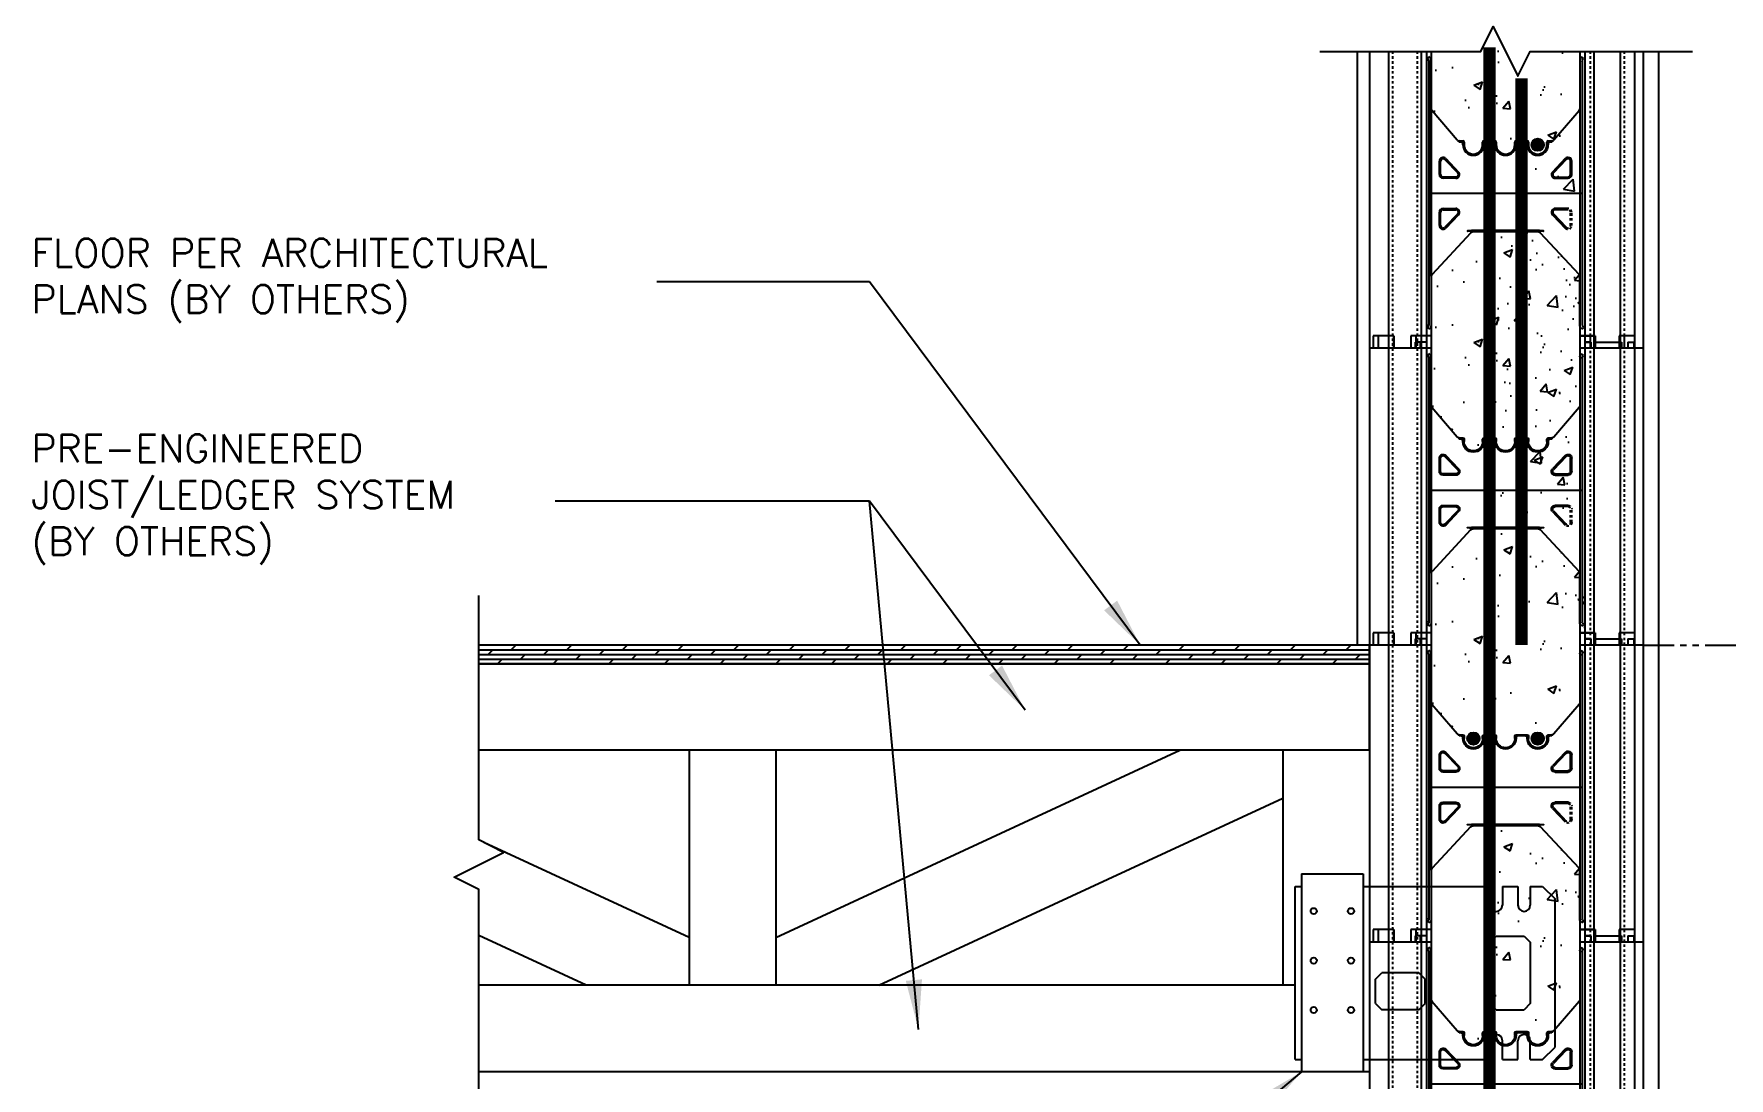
# Model space of a CAD drawing. Header units: inches. Extents: x -16 to 132, y -110 to 84.
# Drawn here: x 4.1 to 72.7, y -11.4 to 30.8 of the extents above; entities that cross this region are included whole.
import ezdxf

# ---------------------------------------------------------------- set-up
doc = ezdxf.new("R2010")
doc.units = ezdxf.units.IN
doc.header["$MEASUREMENT"] = 0
doc.linetypes.add('DASHED2', pattern=[0.375, 0.25, -0.125])
doc.linetypes.add('PHANTOM', pattern=[2.5, 1.25, -0.25, 0.25, -0.25, 0.25, -0.25])
for name, color, linetype in [('A-SEC-DTL', 3, 'Continuous'), ('LAYER 12', 12, 'Continuous'), ('LAYER 13', 13, 'Continuous'), ('LAYER 3', 3, 'Continuous'), ('LAYER 5', 5, 'Continuous'), ('LAYER 7', 7, 'Continuous'), ('LAYER 8', 8, 'Continuous')]:
    doc.layers.add(name, color=color, linetype=linetype)
doc.styles.add('NOTES', font='simplex.shx', dxfattribs={"height": 1})
doc.dimstyles.new('DIM-16', dxfattribs={"dimscale": 16, "dimtxt": 0.09375, "dimasz": 0.125, "dimexe": 0.1875, "dimexo": 0.0625, "dimgap": 0.0625, "dimtad": 0, "dimtih": 1, "dimtoh": 1, "dimdec": 4, "dimzin": 3, "dimdsep": 46, "dimlunit": 4, "dimtxsty": 'NOTES', "dimcen": 0.0625, "dimclrt": 4, "dimadec": 0, "dimazin": 0, "dimtfac": 1, "dimtdec": 4, "dimtofl": 0, "dimtmove": 0, "dimatfit": 3, "dimfxl": 1, "dimfrac": 2, "dimtolj": 1, "dimtzin": 0, "dimarcsym": 0})

# ---------------------------------------------------------------- blocks, each defined once
blk = doc.blocks.new('A$C01DD0D20')
at = {"layer": 'LAYER 12'}
for p, q in [((0.35, 12.5), (0.975, 12.5)), ((0.35, 12.5), (0.35, 0)), ((0.35, 12.5), (0.975, 12.5)), ((0.35, 12.5), (0.35, 12)), ((0.925, 12.5), (0.925, 0)), ((0.975, 12.5), (0.975, 12)), ((0.975, 12.5), (0.975, 12)), ((1.937, 12.5), (1.937, 12)), ((1.937, 12.5), (2.562, 12.5)), ((1.937, 12.5), (1.937, 12)), ((1.937, 12.5), (2.562, 12.5)), ((1.987, 12.5), (1.987, 0)), ((2.562, 12.5), (2.562, 12)), ((8.562, 12.5), (9.187, 12.5)), ((8.562, 12.5), (8.562, 12)), ((8.562, 12.5), (9.187, 12.5)), ((9.187, 12.5), (9.187, 12)), ((9.187, 12.5), (9.187, 12)), ((10.087, 12.5), (10.087, 12)), ((10.087, 12.5), (10.712, 12.5)), ((10.087, 12.5), (10.087, 12)), ((10.087, 12.5), (10.712, 12.5)), ((10.712, 12.5), (10.712, 12)), ((10.712, 12.5), (10.712, 12)), ((2.112, 12.25), (2.112, 12)), ((2.112, 12.25), (2.362, 12.25)), ((2.362, 12.25), (2.362, 0)), ((2.41, 11.727), (2.497, 11.777)), ((2.456, 11.648), (2.41, 11.727)), ((2.497, 11.777), (2.556, 11.675)), ((2.562, 11.65), (2.562, 9.67)), ((8.562, 9.67), (8.562, 11.65)), ((8.569, 11.675), (8.628, 11.777)), ((8.628, 11.777), (8.715, 11.727)), ((8.715, 11.727), (8.669, 11.648)), ((8.762, 12.25), (8.762, 0)), ((8.762, 12.25), (9.012, 12.25)), ((8.762, 12.25), (8.762, 12)), ((8.762, 12.25), (9.012, 12.25)), ((8.977, 12), (8.977, 0)), ((9.012, 12.25), (9.012, 12)), ((9.012, 12.25), (9.012, 12)), ((10.297, 12), (10.297, 0)), ((2.462, 11.625), (2.462, 0.927)), ((2.462, 11.586), (2.462, 11.623)), ((8.662, 11.625), (8.662, 0.927)), ((8.662, 11.623), (8.662, 11.586)), ((2.562, 9.67), (2.562, 2.909)), ((2.59, 9.601), (3.608, 8.411)), ((7.517, 8.411), (8.535, 9.601)), ((8.562, 2.909), (8.562, 9.67)), ((3.68, 8.38), (3.687, 8.38)), ((3.837, 8.38), (3.68, 8.38)), ((3.687, 8.38), (3.687, 8.33)), ((3.687, 8.33), (3.787, 8.33)), ((3.837, 8.28), (3.837, 8.225)), ((3.887, 8.225), (3.887, 8.33)), ((4.637, 8.33), (4.637, 8.225)), ((5.137, 8.38), (4.687, 8.38)), ((4.687, 8.225), (4.687, 8.28)), ((4.737, 8.33), (5.087, 8.33)), ((5.137, 8.28), (5.137, 8.225)), ((5.187, 8.225), (5.187, 8.33)), ((5.937, 8.33), (5.937, 8.225)), ((6.437, 8.38), (5.987, 8.38)), ((5.987, 8.225), (5.987, 8.28)), ((6.037, 8.33), (6.387, 8.33)), ((6.437, 8.28), (6.437, 8.225)), ((6.487, 8.225), (6.487, 8.33)), ((7.237, 8.33), (7.237, 8.225)), ((7.445, 8.38), (7.287, 8.38)), ((7.287, 8.225), (7.287, 8.28)), ((7.337, 8.33), (7.437, 8.33)), ((7.437, 8.33), (7.437, 8.38)), ((7.437, 8.38), (7.445, 8.38)), ((2.887, 7.02), (2.887, 7.561)), ((2.937, 7.02), (2.937, 7.561)), ((3.11, 7.63), (3.629, 7.089)), ((3.146, 7.665), (3.665, 7.124)), ((7.979, 7.665), (7.46, 7.124)), ((8.015, 7.63), (7.496, 7.089)), ((8.187, 7.02), (8.187, 7.561)), ((8.237, 7.02), (8.237, 7.561)), ((3.557, 6.92), (3.037, 6.92)), ((3.557, 6.87), (3.037, 6.87)), ((7.568, 6.92), (8.087, 6.92)), ((7.568, 6.87), (8.087, 6.87)), ((2.462, 6.25), (8.662, 6.25)), ((3.037, 5.65), (3.557, 5.65)), ((3.037, 5.6), (3.557, 5.6)), ((8.087, 5.65), (7.568, 5.65)), ((8.087, 5.6), (7.568, 5.6)), ((8.187, 4.959), (8.187, 5.5)), ((8.237, 4.959), (8.237, 5.5)), ((3.629, 5.431), (3.11, 4.89)), ((3.665, 5.396), (3.146, 4.855)), ((7.46, 5.396), (7.979, 4.855)), ((7.496, 5.431), (8.015, 4.89)), ((2.592, 2.979), (4.144, 4.656)), ((4.192, 4.77), (4.036, 4.755)), ((4.036, 4.735), (4.192, 4.72)), ((5.562, 4.77), (4.192, 4.77)), ((4.192, 4.72), (5.562, 4.72)), ((4.25, 4.7), (5.562, 4.7)), ((6.933, 4.77), (5.562, 4.77)), ((5.562, 4.72), (6.933, 4.72)), ((5.562, 4.7), (6.875, 4.7)), ((7.089, 4.755), (6.933, 4.77)), ((6.933, 4.72), (7.089, 4.735)), ((6.981, 4.656), (8.533, 2.979)), ((2.562, 0.9), (2.562, 2.909)), ((8.562, 2.909), (8.562, 0.9)), ((2.456, 0.902), (2.41, 0.823)), ((2.41, 0.823), (2.497, 0.773)), ((2.462, 0.964), (2.462, 0.927)), ((2.497, 0.773), (2.556, 0.875)), ((8.569, 0.875), (8.628, 0.773)), ((8.628, 0.773), (8.715, 0.823)), ((8.662, 0.927), (8.662, 0.964)), ((8.715, 0.823), (8.669, 0.902)), ((0.35, 0.5), (0.975, 0.5)), ((0.35, 0.5), (0.975, 0.5)), ((0.35, 0.5), (0.35, 0)), ((0.35, 0.5), (0.975, 0.5)), ((0.35, 0.5), (0.35, 0)), ((0.35, 0.5), (0.975, 0.5)), ((0.35, 0.5), (0.975, 0.5)), ((0.35, 0.5), (0.975, 0.5)), ((0.35, 0.5), (0.975, 0.5)), ((0.35, 0.5), (0.35, 0)), ((0.35, 0.5), (0.975, 0.5)), ((0.35, 0.5), (0.35, 0)), ((0.35, 0.5), (0.975, 0.5)), ((0.35, 0.5), (0.975, 0.5)), ((0.35, 0.5), (0.975, 0.5)), ((0.35, 0.5), (0.975, 0.5)), ((0.35, 0.5), (0.35, 0)), ((0.35, 0.5), (0.975, 0.5)), ((0.35, 0.5), (0.975, 0.5)), ((0.35, 0.5), (0.975, 0.5)), ((0.35, 0.5), (0.975, 0.5)), ((0.35, 0.5), (0.35, 0)), ((0.35, 0.5), (0.975, 0.5)), ((0.35, 0.5), (0.975, 0.5)), ((0.35, 0.5), (0.975, 0.5)), ((0.35, 0.5), (0.35, 0)), ((0.35, 0.5), (0.975, 0.5)), ((0.35, 0.5), (0.35, 0)), ((0.35, 0.5), (0.35, 0)), ((0.375, 0.25), (0.375, 0)), ((0.625, 0.25), (0.375, 0.25)), ((0.375, 0.25), (0.375, 0)), ((0.625, 0.25), (0.375, 0.25)), ((0.375, 0.25), (0.375, 0)), ((0.625, 0.25), (0.375, 0.25)), ((0.625, 0.25), (0.625, 0)), ((0.625, 0.25), (0.625, 0)), ((0.625, 0.25), (0.625, 0)), ((1.937, 0.25), (0.875, 0.25)), ((0.875, 0.25), (0.875, 0)), ((1.937, 0.25), (0.875, 0.25)), ((0.875, 0.25), (0.875, 0)), ((1.937, 0.25), (0.875, 0.25)), ((0.875, 0.25), (0.875, 0)), ((0.975, 0.5), (0.975, 0)), ((0.975, 0.5), (0.975, 0)), ((0.975, 0.5), (0.975, 0)), ((0.975, 0.5), (0.975, 0)), ((0.975, 0.5), (0.975, 0)), ((0.975, 0.5), (0.975, 0)), ((0.975, 0.5), (0.975, 0)), ((0.975, 0.5), (0.975, 0)), ((0.975, 0.5), (0.975, 0)), ((0.975, 0.5), (0.975, 0)), ((0.975, 0.5), (0.975, 0)), ((0.975, 0.5), (0.975, 0)), ((0.975, 0.5), (0.975, 0)), ((0.975, 0.5), (0.975, 0)), ((0.975, 0.5), (0.975, 0)), ((0.975, 0.5), (0.975, 0)), ((0.975, 0.5), (0.975, 0)), ((0.975, 0.5), (0.975, 0)), ((0.975, 0.5), (0.975, 0)), ((0.975, 0.5), (0.975, 0)), ((1.937, 0.5), (1.937, 0)), ((1.937, 0.5), (2.562, 0.5)), ((1.937, 0.5), (1.937, 0)), ((1.937, 0.5), (2.562, 0.5)), ((1.937, 0.5), (1.937, 0)), ((1.937, 0.5), (2.562, 0.5)), ((1.937, 0.5), (1.937, 0)), ((1.937, 0.5), (2.562, 0.5)), ((1.937, 0.5), (1.937, 0)), ((1.937, 0.5), (2.562, 0.5)), ((1.937, 0.5), (1.937, 0)), ((1.937, 0.5), (2.562, 0.5)), ((1.937, 0.5), (1.937, 0)), ((1.937, 0.5), (2.562, 0.5)), ((1.937, 0.5), (1.937, 0)), ((2.562, 0.5), (1.937, 0.5)), ((1.937, 0.5), (1.937, 0)), ((1.937, 0.5), (2.562, 0.5)), ((1.937, 0.5), (1.937, 0)), ((1.937, 0.5), (2.562, 0.5)), ((1.937, 0.5), (1.937, 0)), ((1.937, 0.5), (2.562, 0.5)), ((1.937, 0.5), (1.937, 0)), ((1.937, 0.5), (2.562, 0.5)), ((1.937, 0.5), (1.937, 0)), ((1.937, 0.5), (2.562, 0.5)), ((1.937, 0.5), (1.937, 0)), ((1.937, 0.5), (2.562, 0.5)), ((1.937, 0.5), (1.937, 0)), ((1.937, 0.5), (2.562, 0.5)), ((1.937, 0.5), (1.937, 0)), ((1.937, 0.5), (2.562, 0.5)), ((1.937, 0.5), (1.937, 0)), ((1.937, 0.5), (2.562, 0.5)), ((1.937, 0.5), (1.937, 0)), ((1.937, 0.5), (2.562, 0.5)), ((1.937, 0.5), (1.937, 0)), ((2.562, 0.5), (1.937, 0.5)), ((1.937, 0.5), (1.937, 0)), ((1.937, 0.5), (2.562, 0.5)), ((1.937, 0.5), (1.937, 0)), ((1.937, 0.5), (2.562, 0.5)), ((1.937, 0.5), (1.937, 0)), ((2.562, 0.5), (1.937, 0.5)), ((1.937, 0.5), (1.937, 0)), ((1.937, 0.5), (2.562, 0.5)), ((2.112, 0.25), (2.112, 0)), ((2.112, 0.25), (2.362, 0.25)), ((2.112, 0.25), (2.112, 0)), ((2.112, 0.25), (2.362, 0.25)), ((2.112, 0.25), (2.112, 0)), ((2.112, 0.25), (2.362, 0.25)), ((2.112, 0.25), (2.112, 0)), ((2.362, 0.25), (2.112, 0.25)), ((2.112, 0.25), (2.112, 0)), ((2.112, 0.25), (2.362, 0.25)), ((2.112, 0.25), (2.112, 0)), ((2.112, 0.25), (2.362, 0.25)), ((2.112, 0.25), (2.112, 0)), ((2.112, 0.25), (2.362, 0.25)), ((2.112, 0.25), (2.112, 0)), ((2.112, 0.25), (2.362, 0.25)), ((2.112, 0.25), (2.112, 0)), ((2.112, 0.25), (2.362, 0.25)), ((2.112, 0.25), (2.112, 0)), ((2.362, 0.25), (2.112, 0.25)), ((2.112, 0.25), (2.112, 0)), ((2.112, 0.25), (2.362, 0.25)), ((2.112, 0.25), (2.112, 0)), ((2.362, 0.25), (2.112, 0.25)), ((2.362, 0.25), (2.362, 0)), ((2.362, 0.25), (2.362, 0)), ((2.362, 0.25), (2.362, 0)), ((2.562, 0.5), (2.562, 0)), ((2.562, 0.5), (2.562, 0)), ((2.562, 0.5), (2.562, 0)), ((2.562, 0.5), (2.562, 0)), ((2.562, 0.5), (2.562, 0)), ((2.562, 0.5), (2.562, 0)), ((2.562, 0.5), (2.562, 0)), ((2.562, 0.5), (2.562, 0)), ((2.562, 0.5), (2.562, 0)), ((2.562, 0.5), (2.562, 0)), ((2.562, 0.5), (2.562, 0)), ((8.562, 0.5), (9.183, 0.5)), ((8.562, 0.5), (9.183, 0.5)), ((8.562, 0.5), (9.183, 0.5)), ((8.758, 0.25), (8.758, 0)), ((8.758, 0.25), (9.008, 0.25)), ((8.758, 0.25), (9.008, 0.25)), ((8.758, 0.25), (8.758, 0)), ((8.758, 0.25), (9.008, 0.25)), ((8.762, 0.5), (8.762, 0)), ((8.762, 0.5), (9.387, 0.5)), ((8.962, 0.25), (9.212, 0.25)), ((9.008, 0.25), (9.008, 0)), ((9.008, 0.25), (9.008, 0)), ((9.008, 0.25), (9.008, 0)), ((9.183, 0.5), (9.183, 0)), ((9.183, 0.5), (9.183, 0)), ((9.183, 0.5), (9.183, 0)), ((9.212, 0.25), (9.212, 0)), ((9.387, 0.5), (9.387, 0)), ((10.083, 0.5), (10.083, 0)), ((10.083, 0.5), (10.708, 0.5)), ((10.083, 0.5), (10.083, 0)), ((10.083, 0.5), (10.708, 0.5)), ((10.083, 0.5), (10.083, 0)), ((10.083, 0.5), (10.708, 0.5)), ((10.287, 0.5), (10.287, 0)), ((10.287, 0.5), (10.912, 0.5)), ((10.708, 0.5), (10.708, 0)), ((10.708, 0.5), (10.708, 0)), ((10.708, 0.5), (10.708, 0)), ((10.912, 0.5), (10.912, 0))]:
    blk.add_line(p, q, dxfattribs=at)
at = {"layer": 'LAYER 12', "linetype": 'DASHED2', "ltscale": 0.15}
for p, q in [((0.765, 12.5), (0.765, 0)), ((2.147, 12.5), (2.147, 0)), ((9.137, 12), (9.137, 0)), ((10.137, 12), (10.137, 0)), ((2.887, 4.959), (2.887, 5.5)), ((2.937, 4.959), (2.937, 5.5))]:
    blk.add_line(p, q, dxfattribs=at)
at = {"layer": 'LAYER 12'}
for centre, radius, start, end in [((2.512, 11.65), 0.05, 0, 30), ((8.612, 11.65), 0.05, 150, 180), ((2.412, 11.623), 0.05, 0, 30), ((8.712, 11.623), 0.05, 150, 180), ((2.662, 9.67), 0.1, 180, 223.83086), ((8.462, 9.67), 0.1, 316.16914, 360), ((3.68, 8.48), 0.1, 223.83086, 270), ((3.787, 8.28), 0.05, 360, 90), ((3.837, 8.33), 0.05, 0, 90), ((4.262, 8.225), 0.425, 180, 360), ((4.262, 8.225), 0.375, 180, 0), ((4.687, 8.33), 0.05, 90, 180), ((4.737, 8.28), 0.05, 90, 180), ((5.087, 8.28), 0.05, 360, 90), ((5.137, 8.33), 0.05, 0, 90), ((5.562, 8.225), 0.425, 180, 270), ((5.562, 8.225), 0.375, 180, 270), ((5.562, 8.225), 0.425, 270, 0), ((5.562, 8.225), 0.375, 270, 0), ((5.987, 8.33), 0.05, 90, 180), ((6.037, 8.28), 0.05, 90, 180), ((6.387, 8.28), 0.05, 0, 90), ((6.437, 8.33), 0.05, 0, 90), ((6.862, 8.225), 0.425, 180, 0), ((6.862, 8.225), 0.375, 180, 0), ((7.287, 8.33), 0.05, 90, 180), ((7.337, 8.28), 0.05, 90, 180), ((7.445, 8.48), 0.1, 270, 316.16914), ((3.037, 7.561), 0.15, 43.83086, 180), ((3.037, 7.561), 0.1, 43.83086, 180), ((8.087, 7.561), 0.15, 0, 136.16914), ((8.087, 7.561), 0.1, 0, 136.16914), ((3.037, 7.02), 0.15, 180, 270), ((3.037, 7.02), 0.1, 180, 270), ((3.557, 7.02), 0.15, 270, 43.83086), ((3.557, 7.02), 0.1, 270, 43.83086), ((7.568, 7.02), 0.15, 136.16914, 270), ((7.568, 7.02), 0.1, 136.16914, 270), ((8.087, 7.02), 0.15, 270, 0), ((8.087, 7.02), 0.1, 270, 360), ((3.557, 5.5), 0.15, 316.16914, 90), ((3.557, 5.5), 0.1, 316.16914, 90), ((7.568, 5.5), 0.15, 90, 223.83086), ((7.568, 5.5), 0.1, 90, 223.83086), ((8.087, 5.5), 0.15, 360, 90), ((8.087, 5.5), 0.1, 0, 90), ((8.087, 4.959), 0.15, 223.83086, 360), ((8.087, 4.959), 0.1, 223.83086, 0), ((4.037, 4.745), 0.01, 97.40989, 262.59011), ((4.25, 4.55), 0.15, 90, 135), ((6.875, 4.55), 0.15, 45, 90), ((7.088, 4.745), 0.01, 277.40989, 82.59011), ((2.662, 2.909), 0.1, 135, 180), ((8.462, 2.909), 0.1, 360, 45), ((2.412, 0.927), 0.05, 330, 360), ((2.512, 0.9), 0.05, 330, 360), ((8.612, 0.9), 0.05, 180, 210), ((8.712, 0.927), 0.05, 180, 210)]:
    blk.add_arc(centre, radius, start, end, dxfattribs=at)
at = {"layer": 'LAYER 12', "linetype": 'DASHED2', "ltscale": 0.15}
for centre, radius, start, end in [((3.037, 5.5), 0.15, 90, 180), ((3.037, 5.5), 0.1, 90, 180), ((3.037, 4.959), 0.15, 180, 316.16914), ((3.037, 4.959), 0.1, 180, 316.16914)]:
    blk.add_arc(centre, radius, start, end, dxfattribs=at)
at = {"layer": 'LAYER 5'}
for p, q in [((2.562, 12.5), (2.562, 0)), ((8.562, 12.5), (8.562, 0)), ((0, 12), (0, 0)), ((0, 12), (2.562, 12)), ((8.562, 12), (11.062, 12)), ((11.062, 12), (11.062, 0)), ((0, 0), (2.562, 0)), ((8.562, 0), (11.062, 0))]:
    blk.add_line(p, q, dxfattribs=at)

msp = doc.modelspace()

# ---------------------------------------------------------------- hatches: boundary and pattern name
at = {"layer": 'LAYER 13'}
h = msp.add_hatch(dxfattribs=at)
h.set_pattern_fill('AR-CONC', color=256, scale=0.5, style=0)
h.set_pattern_definition([(50, (60.625, 24.3202), (3.5863, -0.3138), [0.375, -4.125]), (355, (60.625, 24.3202), (-0.6938, 3.761), [0.3, -3.3]), (100.45, (60.9238, 24.294), (2.8925, 3.4472), [0.3187, -3.5057]), (46.184, (60.625, 25.3202), (5.3362, -0.8276), [0.5625, -6.1875]), (96.636, (61.0696, 25.251), (4.6733, 4.8706), [0.478, -5.2586]), (351.184, (60.625, 25.32), (4.6733, 4.8706), [0.45, -4.95]), (21, (61.125, 25.0702), (2.9845, -2.0131), [0.375, -4.125]), (326, (61.125, 25.0702), (1.2166, 3.6258), [0.3, -3.3]), (71.45, (61.3736, 24.9025), (4.2011, 1.6127), [0.3187, -3.5057]), (37.5, (60.6249, 24.3202), (0.0608, 1.66447), [0, -3.26, 0, -3.35, 0, -3.3125]), (7.5, (60.625, 24.3202), (1.31535, 1.97206), [0, -1.91, 0, -3.185, 0, -1.2625]), (327.5, (59.5099, 24.3202), (2.66911, -0.11277), [0, -1.25, 0, -3.9, 0, -5.175]), (317.5, (59.01, 24.3202), (2.91593, 0.5005), [0, -1.625, 0, -2.59, 0, -3.675])])
h.paths.add_polyline_path([(66.62492, 29.71976), (66.62492, 30.07022), (64.62492, 30.07022), (64.12492, 29.07022), (63.12492, 31.07022), (62.62492, 30.07022), (60.62492, 30.07022), (60.62492, 27.74045, 0.19361452), (60.65278, 27.6712), (61.6704, 26.48097, 0.22352826), (61.74992, 26.4505), (61.74992, 26.45022), (61.89992, 26.45022, -0.41421356), (61.94992, 26.40022), (61.94992, 26.29522, 1), (62.69992, 26.29522), (62.69992, 26.40022, -0.41421356), (62.74992, 26.45022), (63.19992, 26.45022, -0.41421356), (63.24992, 26.40022), (63.24992, 26.29522, 0.41421356), (63.62492, 25.92022, 0.41421356), (63.99992, 26.29522), (63.99992, 26.40022, -0.41421356), (64.04992, 26.45022), (64.49992, 26.45022, -0.41421356), (64.54992, 26.40022), (64.54992, 26.29522, 1), (65.29992, 26.29522), (65.29992, 26.40022, -0.41421356), (65.34992, 26.45022), (65.49992, 26.45022), (65.49992, 26.40022), (65.39992, 26.40022, 0.41421356), (65.34992, 26.35022), (65.34992, 26.29522, -1), (64.49992, 26.29522), (64.49992, 26.35022, 0.41421356), (64.44992, 26.40022), (64.27492, 26.40022), (64.27492, 24.32022), (66.62492, 24.32022), (66.62492, 27.74045)])
h.paths.add_polyline_path([(65.17492, 26.29522, -1), (64.67492, 26.29522, -1)], flags=16)
h.paths.add_polyline_path([(66.29992, 25.63125), (66.29992, 25.09022, -0.41421356), (66.14992, 24.94022), (65.63053, 24.94022, -0.66082475), (65.52233, 25.1941), (66.04171, 25.73513, -0.67558283)], flags=16)
h.paths.add_polyline_path([(66.24992, 25.63125), (66.24992, 25.09022, -0.41421356), (66.14992, 24.99022), (65.63053, 24.99022, -0.66082475), (65.55839, 25.15948), (66.07778, 25.7005, -0.67558283)], flags=0)
h = msp.add_hatch(dxfattribs=at)
h.set_pattern_fill('AR-CONC', color=256, scale=0.5, style=0)
h.set_pattern_definition([(50, (60.625, 13.9202), (3.5863, -0.3138), [0.375, -4.125]), (355, (60.625, 13.9202), (-0.6938, 3.761), [0.3, -3.3]), (100.45, (60.9238, 13.894), (2.8925, 3.4472), [0.3187, -3.5057]), (46.184, (60.625, 14.9202), (5.3362, -0.8276), [0.5625, -6.1875]), (96.636, (61.0696, 14.851), (4.6733, 4.8706), [0.478, -5.2586]), (351.184, (60.625, 14.92), (4.6733, 4.8706), [0.45, -4.95]), (21, (61.125, 14.6702), (2.9845, -2.0131), [0.375, -4.125]), (326, (61.125, 14.6702), (1.2166, 3.6258), [0.3, -3.3]), (71.45, (61.3736, 14.5025), (4.2011, 1.6127), [0.3187, -3.5057]), (37.5, (60.6249, 13.9202), (0.0608, 1.66447), [0, -3.26, 0, -3.35, 0, -3.3125]), (7.5, (60.625, 13.9202), (1.31535, 1.97206), [0, -1.91, 0, -3.185, 0, -1.2625]), (327.5, (59.5099, 13.9202), (2.66911, -0.11277), [0, -1.25, 0, -3.9, 0, -5.175]), (317.5, (59.01, 13.9202), (2.91593, 0.50052), [0, -1.625, 0, -2.59, 0, -3.675])])
h.paths.add_polyline_path([(62.97492, 22.77022), (62.31205, 22.77022, 0.21910702), (62.1981, 22.71777), (60.64895, 21.04383, 0.17887258), (60.62492, 20.9788), (60.62492, 18.97068), (60.62492, 18.07022), (60.62492, 15.74045, 0.19361452), (60.65278, 15.6712), (61.6704, 14.48097, 0.22352826), (61.74992, 14.4505), (61.74992, 14.45022), (61.89992, 14.45022, -0.41421356), (61.94992, 14.40022), (61.94992, 14.29522, 1), (62.69992, 14.29522), (62.69992, 14.40022, -0.41421356), (62.74992, 14.45022), (62.97492, 14.45022)])
h.paths.add_polyline_path([(64.27492, 22.77022), (63.62492, 22.77022), (62.97492, 22.77022), (62.97492, 14.45022), (63.19992, 14.45022, -0.41421356), (63.24992, 14.40022), (63.24992, 14.29522, 0.41421356), (63.62492, 13.92022, 0.41421356), (63.99992, 14.29522), (63.99992, 14.40022, -0.41421356), (64.04992, 14.45022), (64.27492, 14.45022)])
h.paths.add_polyline_path([(66.62492, 18.57022), (66.62492, 20.9788, 0.19891237), (66.59563, 21.04951), (65.04385, 22.72629, 0.19891237), (64.93778, 22.77022), (64.27492, 22.77022), (64.27492, 14.45022), (64.49992, 14.45022, -0.41421356), (64.54992, 14.40022), (64.54992, 14.29522, 1), (65.29992, 14.29522), (65.29992, 14.40022, -0.41421356), (65.34992, 14.45022), (65.50729, 14.45022, 0.2344145), (65.58692, 14.48972), (66.60454, 15.67995, 0.16689885), (66.62492, 15.74163)])
h = msp.add_hatch(dxfattribs=at)
h.set_pattern_fill('AR-CONC', color=256, scale=0.5, style=0)
h.set_pattern_definition([(50, (60.625, 1.9202), (3.5863, -0.31376), [0.375, -4.125]), (355, (60.625, 1.9202), (-0.69376, 3.76096), [0.3, -3.3]), (100.451, (60.9238, 1.894), (2.89255, 3.4472), [0.3187, -3.5057]), (46.184, (60.625, 2.9202), (5.3362, -0.8276), [0.5625, -6.1875]), (96.636, (61.0696, 2.851), (4.6733, 4.8706), [0.478, -5.2586]), (351.184, (60.625, 2.92), (4.6733, 4.8706), [0.45, -4.95]), (21, (61.125, 2.6702), (2.98454, -2.0131), [0.375, -4.125]), (326, (61.125, 2.6702), (1.2166, 3.62575), [0.3, -3.3]), (71.451, (61.3736, 2.5025), (4.2011, 1.61265), [0.3187, -3.5057]), (37.5, (60.6249, 1.9202), (0.0608, 1.66447), [0, -3.26, 0, -3.35, 0, -3.3125]), (7.5, (60.625, 1.9202), (1.31535, 1.97206), [0, -1.91, 0, -3.185, 0, -1.2625]), (327.5, (59.5099, 1.9202), (2.66911, -0.112774), [0, -1.25, 0, -3.9, 0, -5.175]), (317.5, (59.01, 1.9202), (2.91593, 0.50052), [0, -1.625, 0, -2.59, 0, -3.675])])
h.paths.add_polyline_path([(62.97492, 10.77022), (62.31205, 10.77022, 0.21910702), (62.1981, 10.71777), (60.64895, 9.04383, 0.17887258), (60.62492, 8.9788), (60.62492, 6.07022), (60.62492, 3.74045, 0.19361452), (60.65278, 3.6712), (61.6704, 2.48097, 0.22352826), (61.74992, 2.4505), (61.74992, 2.45022), (61.89992, 2.45022, -0.41421356), (61.94992, 2.40022), (61.94992, 2.29522, 1), (62.69992, 2.29522), (62.69992, 2.40022, -0.41421356), (62.74992, 2.45022), (62.97492, 2.45022)])
h.paths.add_polyline_path([(62.57492, 2.29522, -1), (62.07492, 2.29522, -1)], flags=16)
h.paths.add_polyline_path([(66.62492, 6.57022), (66.82492, 6.57022), (66.82492, 18.07022), (66.62492, 18.07022), (66.62492, 18.57022), (66.62492, 20.9788, 0.19891237), (66.59563, 21.04951), (65.04385, 22.72629, 0.19891237), (64.93778, 22.77022), (63.62492, 22.77022), (62.97492, 22.77022), (62.97492, 14.45022), (63.19992, 14.45022, -0.41421356), (63.24992, 14.40022), (63.24992, 14.29522, 0.41421356), (63.62492, 13.92022, 0.41421356), (63.99992, 14.29522), (63.99992, 14.40022, -0.41421356), (64.04992, 14.45022), (64.49992, 14.45022, -0.41421356), (64.54992, 14.40022), (64.54992, 14.29522, 1), (65.29992, 14.29522), (65.29992, 14.40022, -0.41421356), (65.34992, 14.45022), (65.50729, 14.45022, 0.2344145), (65.58692, 14.48972), (66.60454, 15.67995, 0.16689885), (66.62492, 15.74163), (66.62492, 17.73316), (66.6907, 17.8471), (66.7773, 17.7971), (66.73161, 17.71797, 0.1316525), (66.72492, 17.69297), (66.72492, 6.99748, 0.1316525), (66.73161, 6.97248), (66.7773, 6.89334), (66.6907, 6.84334), (66.62492, 6.95728), (66.62492, 8.9788), (66.62492, 15.74163, -0.16689885), (66.60454, 15.67995), (65.58692, 14.48972, -0.2344145), (65.50729, 14.45022), (65.49992, 14.45022), (65.49992, 14.40022), (65.39992, 14.40022, 0.41421356), (65.34992, 14.35022), (65.34992, 14.29522, -1), (64.49992, 14.29522), (64.49992, 14.35022, 0.41421356), (64.44992, 14.40022), (64.09992, 14.40022, 0.41421356), (64.04992, 14.35022), (64.04992, 14.29522, -0.41421356), (63.62492, 13.87022, -0.41421356), (63.19992, 14.29522), (63.19992, 14.35022, 0.41421356), (63.14992, 14.40022), (62.97492, 14.40022), (62.97492, 10.79022), (63.62492, 10.79022), (63.62492, 10.77022), (62.97492, 10.77022), (62.97492, 2.45022), (63.19992, 2.45022, -0.41421356), (63.24992, 2.40022), (63.24992, 2.29522, 0.41421356), (63.62492, 1.92022, 0.41421356), (63.99992, 2.29522), (63.99992, 2.40022, -0.41421356), (64.04992, 2.45022), (64.49992, 2.45022, -0.41421356), (64.54992, 2.40022), (64.54992, 2.29522, 1), (65.29992, 2.29522), (65.29992, 2.40022, -0.41421356), (65.34992, 2.45022), (65.50729, 2.45022, 0.2344145), (65.58692, 2.48972), (66.60454, 3.67995, 0.16689885), (66.62492, 3.74163)])
h.paths.add_polyline_path([(65.17492, 2.29522, -1), (64.67492, 2.29522, -1)], flags=16)
h.paths.add_polyline_path([(66.04171, 10.92532), (65.52233, 11.46634, -0.66082475), (65.63053, 11.72022), (66.14992, 11.72022, -0.41421356), (66.29992, 11.57022), (66.29992, 11.0292, -0.67558283)], flags=16)
h.paths.add_polyline_path([(66.07778, 10.95995), (65.55839, 11.50097, -0.66082475), (65.63053, 11.67022), (66.14992, 11.67022, -0.41421356), (66.24992, 11.57022), (66.24992, 11.0292, -0.67558283)], flags=0)
h.paths.add_polyline_path([(65.52233, 13.1941), (66.04171, 13.73513, -0.67558283), (66.29992, 13.63125), (66.29992, 13.09022, -0.41421356), (66.14992, 12.94022), (65.63053, 12.94022, -0.66082475)], flags=16)
h.paths.add_polyline_path([(65.63053, 12.99022, -0.66082475), (65.55839, 13.15948), (66.07778, 13.7005, -0.67558283), (66.24992, 13.63125), (66.24992, 13.09022, -0.41421356), (66.14992, 12.99022)], flags=0)
h = msp.add_hatch(dxfattribs=at)
h.set_pattern_fill('AR-CONC', color=256, scale=0.5, style=0)
h.set_pattern_definition([(50, (60.625, -10.0798), (3.5863, -0.3138), [0.375, -4.125]), (355, (60.625, -10.0798), (-0.6938, 3.761), [0.3, -3.3]), (100.45, (60.9238, -10.106), (2.8925, 3.4472), [0.3187, -3.5057]), (46.184, (60.625, -9.0798), (5.3362, -0.8276), [0.5625, -6.1875]), (96.636, (61.0696, -9.149), (4.6733, 4.8706), [0.478, -5.2586]), (351.184, (60.625, -9.08), (4.6733, 4.8706), [0.45, -4.95]), (21, (61.125, -9.3298), (2.9845, -2.0131), [0.375, -4.125]), (326, (61.125, -9.3298), (1.2166, 3.6258), [0.3, -3.3]), (71.45, (61.3736, -9.4975), (4.2011, 1.6127), [0.3187, -3.5057]), (37.5, (60.6249, -10.0798), (0.0608, 1.66447), [0, -3.26, 0, -3.35, 0, -3.3125]), (7.5, (60.625, -10.0798), (1.31535, 1.97206), [0, -1.91, 0, -3.185, 0, -1.2625]), (327.5, (59.5099, -10.0798), (2.66911, -0.11277), [0, -1.25, 0, -3.9, 0, -5.175]), (317.5, (59.01, -10.0798), (2.91593, 0.50052), [0, -1.625, 0, -2.59, 0, -3.675])])
h.paths.add_polyline_path([(62.97492, -1.22978), (62.31205, -1.22978, 0.21910702), (62.1981, -1.28223), (60.64895, -2.95617, 0.17887258), (60.62492, -3.0212), (60.62492, -5.92978), (60.62492, -6.92976), (62.97492, -6.92976)], flags=16)
h.paths.add_polyline_path([(62.97492, -7.56281, 0.46210139), (62.24992, -8.17976, 0.46210139), (62.97492, -8.79671)], flags=17)
h.paths.add_polyline_path([(63.49992, -8.17976, 0.3678942), (62.97492, -7.56281), (62.97492, -8.79671, 0.3678942)], flags=17)
h.paths.add_polyline_path([(63.99992, -9.59978, -0.41421356), (64.04992, -9.54978), (64.49992, -9.54978, -0.41421356), (64.54992, -9.59978), (64.54992, -9.70478, 1), (65.29992, -9.70478), (65.29992, -9.59978, -0.41421356), (65.34992, -9.54978), (65.50729, -9.54978, 0.2344145), (65.58692, -9.51028), (66.60454, -8.32005, 0.16689885), (66.62492, -8.25837), (66.62492, -5.42978), (66.62492, -3.0212, 0.19891237), (66.59563, -2.95049), (65.04385, -1.27371, 0.19891237), (64.93778, -1.22978), (63.62492, -1.20978), (62.31205, -1.22978, 0.21910702), (62.1981, -1.28223), (60.64895, -2.95617, 0.17887258), (60.62492, -3.0212), (60.62492, -5.92978), (60.62492, -6.92976), (63.62492, -6.92976), (64.12492, -7.42976), (64.12492, -8.92976), (63.62492, -9.42976), (61.59407, -9.42976), (61.6704, -9.51903, 0.22352826), (61.74992, -9.5495), (61.74992, -9.54978), (61.89992, -9.54978, -0.41421356), (61.94992, -9.59978), (61.94992, -9.70478, 1), (62.69992, -9.70478), (62.69992, -9.59978, -0.41421356), (62.74992, -9.54978), (63.19992, -9.54978, -0.41421356), (63.24992, -9.59978), (63.24992, -9.70478, 0.41421356), (63.62492, -10.07978, 0.41421356), (63.99992, -9.70478)])
at = {"layer": 'LAYER 8'}
for points in [[(65.17492, 26.29522, 1), (64.67492, 26.29522, 1)], [(62.57492, 2.29522, 1), (62.07492, 2.29522, 1)], [(65.17492, 2.29522, 1), (64.67492, 2.29522, 1)]]:
    msp.add_hatch(color=256, dxfattribs=at).paths.add_polyline_path(points)
h = msp.add_hatch(dxfattribs=at)
h.set_pattern_fill('DOLMIT', color=256, scale=0.75, style=0)
h.set_pattern_definition([(0, (16.12492, 5.32024), (0, 0.1875), []), (45, (16.1249, 5.32024), (-0.375, 0.375), [0.265165, -0.530331])])
h.paths.add_polyline_path([(22.12492, 6.07024), (22.12492, 5.32024), (58.12492, 5.32024), (58.12492, 6.07024)])

# ---------------------------------------------------------------- linework, layer by layer
at = {"layer": 'A-SEC-DTL', "color": 5, "linetype": 'PHANTOM'}
msp.add_line((69.18742, 6.07022), (131.78925, 6.07044), dxfattribs=at)
at = {"layer": 'LAYER 12'}
for p, q in [((58.88992, 30.07022), (58.88992, 18.07022)), ((60.20992, 30.07022), (60.20992, 18.07022)), ((60.42492, 30.07022), (60.42492, 18.07022)), ((60.55913, 29.8471), (60.47253, 29.7971)), ((60.47253, 29.7971), (60.51822, 29.71797)), ((60.52492, 29.69522), (60.52492, 18.99748)), ((60.52492, 29.69297), (60.52492, 29.65637)), ((60.61822, 29.74476), (60.55913, 29.8471)), ((60.62492, 27.74045), (60.62492, 29.71976)), ((66.62492, 29.71976), (66.62492, 27.74045)), ((66.6907, 29.8471), (66.63161, 29.74476)), ((66.7773, 29.7971), (66.6907, 29.8471)), ((66.72492, 29.69522), (66.72492, 18.99748)), ((66.72492, 29.65637), (66.72492, 29.69297)), ((66.73161, 29.71797), (66.7773, 29.7971)), ((66.82492, 30.07022), (66.82492, 18.07022)), ((67.19992, 30.07022), (67.19992, 18.07022)), ((68.26242, 30.07022), (68.26242, 18.07022)), ((68.83742, 30.07022), (68.83742, 18.07022)), ((60.62492, 20.9788), (60.62492, 27.74045)), ((61.6704, 26.48097), (60.65278, 27.6712)), ((66.59706, 27.6712), (65.57943, 26.48097)), ((66.62492, 27.74045), (66.62492, 20.9788)), ((61.74992, 26.45022), (61.74254, 26.45022)), ((61.74254, 26.45022), (61.89992, 26.45022)), ((61.74992, 26.40022), (61.74992, 26.45022)), ((61.84992, 26.40022), (61.74992, 26.40022)), ((61.89992, 26.29522), (61.89992, 26.35022)), ((61.94992, 26.40022), (61.94992, 26.29522)), ((62.69992, 26.29522), (62.69992, 26.40022)), ((62.74992, 26.45022), (63.19992, 26.45022)), ((62.74992, 26.35022), (62.74992, 26.29522)), ((63.14992, 26.40022), (62.79992, 26.40022)), ((63.19992, 26.29522), (63.19992, 26.35022)), ((63.24992, 26.40022), (63.24992, 26.29522)), ((63.99992, 26.29522), (63.99992, 26.40022)), ((64.04992, 26.45022), (64.49992, 26.45022)), ((64.04992, 26.35022), (64.04992, 26.29522)), ((64.44992, 26.40022), (64.09992, 26.40022)), ((64.49992, 26.29522), (64.49992, 26.35022)), ((64.54992, 26.40022), (64.54992, 26.29522)), ((65.29992, 26.29522), (65.29992, 26.40022)), ((65.34992, 26.45022), (65.50729, 26.45022)), ((65.34992, 26.35022), (65.34992, 26.29522)), ((65.49992, 26.40022), (65.39992, 26.40022)), ((65.50729, 26.45022), (65.49992, 26.45022)), ((65.49992, 26.45022), (65.49992, 26.40022)), ((60.94992, 25.09022), (60.94992, 25.63125)), ((60.99992, 25.09022), (60.99992, 25.63125)), ((61.17205, 25.7005), (61.69144, 25.15948)), ((61.20812, 25.73513), (61.72751, 25.1941)), ((66.04171, 25.73513), (65.52233, 25.1941)), ((66.07778, 25.7005), (65.55839, 25.15948)), ((66.24992, 25.09022), (66.24992, 25.63125)), ((66.29992, 25.09022), (66.29992, 25.63125)), ((61.6193, 24.99022), (61.09992, 24.99022)), ((61.6193, 24.94022), (61.09992, 24.94022)), ((65.63053, 24.99022), (66.14992, 24.99022)), ((65.63053, 24.94022), (66.14992, 24.94022)), ((66.72492, 24.32022), (60.52492, 24.32022)), ((60.94992, 23.0292), (60.94992, 23.57022)), ((60.99992, 23.0292), (60.99992, 23.57022)), ((61.09992, 23.72022), (61.6193, 23.72022)), ((61.09992, 23.67022), (61.6193, 23.67022)), ((61.69144, 23.50097), (61.17205, 22.95995)), ((61.72751, 23.46634), (61.20812, 22.92532)), ((65.52233, 23.46634), (66.04171, 22.92532)), ((65.55839, 23.50097), (66.07778, 22.95995)), ((66.14992, 23.72022), (65.63053, 23.72022)), ((66.14992, 23.67022), (65.63053, 23.67022)), ((62.20598, 22.72629), (60.6542, 21.04951)), ((62.09853, 22.82514), (62.25464, 22.84022)), ((62.25464, 22.79022), (62.09853, 22.80531)), ((62.25464, 22.84022), (63.62492, 22.84022)), ((63.62492, 22.79022), (62.25464, 22.79022)), ((63.62492, 22.77022), (62.31205, 22.77022)), ((63.62492, 22.84022), (64.99519, 22.84022)), ((64.99519, 22.79022), (63.62492, 22.79022)), ((64.93778, 22.77022), (63.62492, 22.77022)), ((64.99519, 22.84022), (65.1513, 22.82514)), ((65.1513, 22.80531), (64.99519, 22.79022)), ((66.59563, 21.04951), (65.04385, 22.72629)), ((60.62492, 20.9788), (60.62492, 18.97068)), ((66.62492, 18.97068), (66.62492, 20.9788)), ((58.27492, 18.57022), (58.27492, 18.07022)), ((58.89992, 18.57022), (58.27492, 18.57022)), ((58.47921, 18.57022), (58.47921, 18.07022)), ((59.10421, 18.57022), (58.47921, 18.57022)), ((58.47921, 18.57022), (58.47921, 18.07022)), ((59.10421, 18.57022), (58.47921, 18.57022)), ((58.47921, 18.57022), (58.47921, 18.07022)), ((59.10421, 18.57022), (58.47921, 18.57022)), ((58.89992, 18.57022), (58.89992, 18.07022)), ((59.10421, 18.57022), (59.10421, 18.07022)), ((59.10421, 18.57022), (59.10421, 18.07022)), ((59.10421, 18.57022), (59.10421, 18.07022)), ((59.79992, 18.57022), (59.79992, 18.07022)), ((60.42492, 18.57022), (59.79992, 18.57022)), ((60.00421, 18.57022), (60.00421, 18.07022)), ((60.62492, 18.57022), (60.00421, 18.57022)), ((60.00421, 18.57022), (60.00421, 18.07022)), ((60.62492, 18.57022), (60.00421, 18.57022)), ((60.00421, 18.57022), (60.00421, 18.07022)), ((60.62492, 18.57022), (60.00421, 18.57022)), ((60.42492, 18.57022), (60.42492, 18.07022)), ((60.47253, 18.89334), (60.51822, 18.97248)), ((60.55913, 18.84334), (60.47253, 18.89334)), ((60.52492, 18.99748), (60.52492, 19.03408)), ((60.61822, 18.94568), (60.55913, 18.84334)), ((66.62492, 18.57022), (66.62492, 18.07022)), ((67.24992, 18.57022), (66.62492, 18.57022)), ((67.24992, 18.57022), (66.62492, 18.57022)), ((67.24992, 18.57022), (66.62492, 18.57022)), ((67.24992, 18.57022), (66.62492, 18.57022)), ((66.62492, 18.57022), (66.62492, 18.07022)), ((67.24992, 18.57022), (66.62492, 18.57022)), ((66.62492, 18.57022), (66.62492, 18.07022)), ((67.24992, 18.57022), (66.62492, 18.57022)), ((67.24992, 18.57022), (66.62492, 18.57022)), ((67.24992, 18.57022), (66.62492, 18.57022)), ((67.24992, 18.57022), (66.62492, 18.57022)), ((66.62492, 18.57022), (66.62492, 18.07022)), ((67.24992, 18.57022), (66.62492, 18.57022)), ((67.24992, 18.57022), (66.62492, 18.57022)), ((67.24992, 18.57022), (66.62492, 18.57022)), ((67.24992, 18.57022), (66.62492, 18.57022)), ((66.62492, 18.57022), (66.62492, 18.07022)), ((67.24992, 18.57022), (66.62492, 18.57022)), ((67.24992, 18.57022), (66.62492, 18.57022)), ((66.62492, 18.57022), (66.62492, 18.07022)), ((66.62492, 18.57022), (67.24992, 18.57022)), ((67.24992, 18.57022), (66.62492, 18.57022)), ((66.62492, 18.57022), (66.62492, 18.07022)), ((67.24992, 18.57022), (66.62492, 18.57022)), ((66.62492, 18.57022), (66.62492, 18.07022)), ((66.62492, 18.57022), (67.24992, 18.57022)), ((66.62492, 18.57022), (66.62492, 18.07022)), ((67.24992, 18.57022), (66.62492, 18.57022)), ((67.24992, 18.57021), (66.62492, 18.57021)), ((66.62492, 18.57021), (66.62492, 18.07021)), ((67.24992, 18.57021), (66.62492, 18.57021)), ((66.62492, 18.57021), (66.62492, 18.07021)), ((66.62492, 18.57021), (67.24992, 18.57021)), ((66.6907, 18.84334), (66.63161, 18.94568)), ((66.7773, 18.89334), (66.6907, 18.84334)), ((66.72492, 19.03408), (66.72492, 18.99748)), ((66.73161, 18.97248), (66.7773, 18.89334)), ((67.24992, 18.57022), (67.24992, 18.07022)), ((67.24992, 18.57022), (67.24992, 18.07022)), ((67.24992, 18.57022), (67.24992, 18.07022)), ((67.24992, 18.57022), (67.24992, 18.07022)), ((67.24992, 18.57022), (67.24992, 18.07022)), ((67.24992, 18.57022), (67.24992, 18.07022)), ((67.24992, 18.57022), (67.24992, 18.07022)), ((67.24992, 18.57022), (67.24992, 18.07022)), ((67.24992, 18.57022), (67.24992, 18.07022)), ((67.24992, 18.57022), (67.24992, 18.07022)), ((67.24992, 18.57022), (67.24992, 18.07022)), ((67.24992, 18.57022), (67.24992, 18.07022)), ((67.24992, 18.57022), (67.24992, 18.07022)), ((67.24992, 18.57022), (67.24992, 18.07022)), ((67.24992, 18.57022), (67.24992, 18.07022)), ((67.24992, 18.57022), (67.24992, 18.07022)), ((67.24992, 18.57022), (67.24992, 18.07022)), ((67.24992, 18.57022), (67.24992, 18.07022)), ((67.24992, 18.57022), (67.24992, 18.07022)), ((67.24992, 18.57022), (67.24992, 18.07022)), ((67.24992, 18.57021), (67.24992, 18.07021)), ((67.24992, 18.57021), (67.24992, 18.07021)), ((67.24992, 18.57021), (67.24992, 18.07021)), ((68.83742, 18.57022), (68.21242, 18.57022)), ((68.21242, 18.57022), (68.21242, 18.07022)), ((68.83742, 18.57022), (68.21242, 18.57022)), ((68.21242, 18.57022), (68.21242, 18.07022)), ((68.83742, 18.57022), (68.21242, 18.57022)), ((68.21242, 18.57022), (68.21242, 18.07022)), ((68.83742, 18.57022), (68.21242, 18.57022)), ((68.21242, 18.57022), (68.21242, 18.07022)), ((68.83742, 18.57022), (68.21242, 18.57022)), ((68.21242, 18.57022), (68.21242, 18.07022)), ((68.83742, 18.57022), (68.21242, 18.57022)), ((68.21242, 18.57022), (68.21242, 18.07022)), ((68.83742, 18.57022), (68.21242, 18.57022)), ((68.21242, 18.57022), (68.21242, 18.07022)), ((68.83742, 18.57022), (68.21242, 18.57022)), ((68.21242, 18.57022), (68.21242, 18.07022)), ((68.83742, 18.57022), (68.21242, 18.57022)), ((68.21242, 18.57022), (68.21242, 18.07022)), ((68.83742, 18.57022), (68.21242, 18.57022)), ((68.21242, 18.57022), (68.21242, 18.07022)), ((68.83742, 18.57022), (68.21242, 18.57022)), ((68.21242, 18.57022), (68.21242, 18.07022)), ((68.83742, 18.57022), (68.21242, 18.57022)), ((68.21242, 18.57022), (68.21242, 18.07022)), ((68.83742, 18.57022), (68.21242, 18.57022)), ((68.21242, 18.57022), (68.21242, 18.07022)), ((68.83742, 18.57022), (68.21242, 18.57022)), ((68.21242, 18.57022), (68.21242, 18.07022)), ((68.83742, 18.57022), (68.21242, 18.57022)), ((68.21242, 18.57022), (68.21242, 18.07022)), ((68.83742, 18.57022), (68.21242, 18.57022)), ((68.21242, 18.57022), (68.21242, 18.07022)), ((68.83742, 18.57022), (68.21242, 18.57022)), ((68.21242, 18.57022), (68.21242, 18.07022)), ((68.83742, 18.57022), (68.21242, 18.57022)), ((68.21242, 18.57022), (68.21242, 18.07022)), ((68.83742, 18.57021), (68.21242, 18.57021)), ((68.21242, 18.57021), (68.21242, 18.07021)), ((68.83742, 18.57021), (68.21242, 18.57021)), ((68.21242, 18.57021), (68.21242, 18.07021)), ((68.83742, 18.57022), (68.83742, 18.07022)), ((68.83742, 18.57022), (68.83742, 18.07022)), ((68.83742, 18.57022), (68.83742, 18.07022)), ((68.83742, 18.57022), (68.83742, 18.07022)), ((68.83742, 18.57022), (68.83742, 18.07022)), ((68.83742, 18.57022), (68.83742, 18.07022)), ((68.83742, 18.57022), (68.83742, 18.07022)), ((68.83742, 18.57021), (68.83742, 18.07021)), ((68.83742, 18.57021), (68.83742, 18.07021)), ((59.97492, 18.32022), (59.97492, 18.07022)), ((60.22492, 18.32022), (59.97492, 18.32022)), ((60.17921, 18.32022), (60.17921, 18.07022)), ((60.42921, 18.32022), (60.17921, 18.32022)), ((60.17921, 18.32022), (60.17921, 18.07022)), ((60.42921, 18.32022), (60.17921, 18.32022)), ((60.17921, 18.32022), (60.17921, 18.07022)), ((60.42921, 18.32022), (60.17921, 18.32022)), ((60.42921, 18.32022), (60.42921, 18.07022)), ((60.42921, 18.32022), (60.42921, 18.07022)), ((67.07492, 18.32022), (66.82492, 18.32022)), ((67.07492, 18.32022), (66.82492, 18.32022)), ((67.07492, 18.32022), (66.82492, 18.32022)), ((67.07492, 18.32022), (66.82492, 18.32022)), ((67.07492, 18.32022), (66.82492, 18.32022)), ((67.07492, 18.32022), (66.82492, 18.32022)), ((67.07492, 18.32022), (66.82492, 18.32022)), ((66.82492, 18.32022), (66.82492, 18.07022)), ((66.82492, 18.32022), (67.07492, 18.32022)), ((67.07492, 18.32022), (66.82492, 18.32022)), ((66.82492, 18.32022), (66.82492, 18.07022)), ((66.82492, 18.32022), (67.07492, 18.32022)), ((67.07492, 18.32021), (66.82492, 18.32021)), ((66.82492, 18.32021), (66.82492, 18.07021)), ((66.82492, 18.32021), (67.07492, 18.32021)), ((67.07492, 18.32022), (67.07492, 18.07022)), ((67.07492, 18.32022), (67.07492, 18.07022)), ((67.07492, 18.32022), (67.07492, 18.07022)), ((67.07492, 18.32022), (67.07492, 18.07022)), ((67.07492, 18.32022), (67.07492, 18.07022)), ((67.07492, 18.32022), (67.07492, 18.07022)), ((67.07492, 18.32022), (67.07492, 18.07022)), ((67.07492, 18.32022), (67.07492, 18.07022)), ((67.07492, 18.32022), (67.07492, 18.07022)), ((67.07492, 18.32022), (67.07492, 18.07022)), ((67.07492, 18.32021), (67.07492, 18.07021)), ((67.07492, 18.32021), (67.07492, 18.07021)), ((67.24992, 18.32022), (68.31242, 18.32022)), ((67.24992, 18.32022), (68.31242, 18.32022)), ((67.24992, 18.32021), (68.31242, 18.32021)), ((68.31242, 18.32022), (68.31242, 18.07022)), ((68.31242, 18.32022), (68.31242, 18.07022)), ((68.31242, 18.32021), (68.31242, 18.07021)), ((68.56242, 18.32022), (68.56242, 18.07022)), ((68.56242, 18.32022), (68.81242, 18.32022)), ((68.56242, 18.32022), (68.56242, 18.07022)), ((68.56242, 18.32022), (68.81242, 18.32022)), ((68.56242, 18.32021), (68.56242, 18.07021)), ((68.56242, 18.32021), (68.81242, 18.32021)), ((68.81242, 18.32022), (68.81242, 18.07022)), ((68.81242, 18.32022), (68.81242, 18.07022)), ((68.81242, 18.32021), (68.81242, 18.07021))]:
    msp.add_line(p, q, dxfattribs=at)
at = {"layer": 'LAYER 12', "linetype": 'DASHED2', "ltscale": 0.15}
for p, q in [((59.04992, 30.07022), (59.04992, 18.07022)), ((60.04992, 30.07022), (60.04992, 18.07022)), ((67.03992, 30.07022), (67.03992, 18.07022)), ((68.42242, 30.07022), (68.42242, 18.07022)), ((66.24992, 23.0292), (66.24992, 23.57022)), ((66.29992, 23.0292), (66.29992, 23.57022))]:
    msp.add_line(p, q, dxfattribs=at)
at = {"layer": 'LAYER 12'}
for centre, radius, start, end in [((60.47492, 29.69297), 0.05, 0, 30), ((60.57492, 29.71976), 0.05, 0, 30), ((66.67492, 29.71976), 0.05, 150, 180), ((66.77492, 29.69297), 0.05, 150, 180), ((60.72492, 27.74045), 0.1, 180, 223.8308607), ((66.52492, 27.74045), 0.1, 316.1691393, 0), ((61.74254, 26.55022), 0.1, 223.8308607, 270), ((61.84992, 26.35022), 0.05, 0, 90), ((61.89992, 26.40022), 0.05, 0, 90), ((62.32492, 26.29522), 0.425, 180, 360), ((62.32492, 26.29522), 0.375, 180, 0), ((62.74992, 26.40022), 0.05, 90, 180), ((62.79992, 26.35022), 0.05, 90, 180), ((63.14992, 26.35022), 0.05, 0, 90), ((63.19992, 26.40022), 0.05, 0, 90), ((63.62492, 26.29522), 0.425, 180, 270), ((63.62492, 26.29522), 0.375, 180, 270), ((63.62492, 26.29522), 0.425, 270, 0), ((63.62492, 26.29522), 0.375, 270, 0), ((64.04992, 26.40022), 0.05, 90, 180), ((64.09992, 26.35022), 0.05, 90, 180), ((64.44992, 26.35022), 0.05, 0, 90), ((64.49992, 26.40022), 0.05, 0, 90), ((64.92492, 26.29522), 0.425, 180, 0), ((64.92492, 26.29522), 0.375, 180, 0), ((65.34992, 26.40022), 0.05, 90, 180), ((65.39992, 26.35022), 0.05, 90, 180), ((65.50729, 26.55022), 0.1, 270, 316.1691393), ((61.09992, 25.63125), 0.15, 43.8308607, 180), ((61.09992, 25.63125), 0.1, 43.8308607, 180), ((66.14992, 25.63125), 0.15, 0, 136.1691393), ((66.14992, 25.63125), 0.1, 0, 136.1691393), ((61.09992, 25.09022), 0.15, 180, 270), ((61.09992, 25.09022), 0.1, 180, 270), ((61.6193, 25.09022), 0.15, 270, 43.8308607), ((61.6193, 25.09022), 0.1, 270, 43.8308607), ((65.63053, 25.09022), 0.15, 136.1691393, 270), ((65.63053, 25.09022), 0.1, 136.1691393, 270), ((66.14992, 25.09022), 0.15, 270, 0), ((66.14992, 25.09022), 0.1, 270, 360), ((61.09992, 23.57022), 0.15, 90, 180), ((61.09992, 23.57022), 0.1, 90, 180), ((61.6193, 23.57022), 0.15, 316.1691393, 90), ((61.6193, 23.57022), 0.1, 316.1691393, 90), ((65.63053, 23.57022), 0.15, 90, 223.8308607), ((65.63053, 23.57022), 0.1, 90, 223.8308607), ((61.09992, 23.0292), 0.15, 180, 316.1691393), ((61.09992, 23.0292), 0.1, 180, 316.1691393), ((62.09982, 22.81522), 0.01, 97.4098908, 262.5901092), ((62.31205, 22.62022), 0.15, 90, 135), ((64.93778, 22.62022), 0.15, 45, 90), ((65.15001, 22.81522), 0.01, 277.4098908, 82.5901092), ((60.72492, 20.9788), 0.1, 135, 180), ((66.52492, 20.9788), 0.1, 360, 45), ((60.47492, 18.99748), 0.05, 330, 360), ((60.57492, 18.97068), 0.05, 330, 360), ((66.67492, 18.97068), 0.05, 180, 210), ((66.77492, 18.99748), 0.05, 180, 210)]:
    msp.add_arc(centre, radius, start, end, dxfattribs=at)
at = {"layer": 'LAYER 12', "linetype": 'DASHED2', "ltscale": 0.15}
for centre, radius, start, end in [((66.14992, 23.57022), 0.15, 360, 90), ((66.14992, 23.57022), 0.1, 0, 90), ((66.14992, 23.0292), 0.15, 223.8308607, 360), ((66.14992, 23.0292), 0.1, 223.8308607, 0)]:
    msp.add_arc(centre, radius, start, end, dxfattribs=at)
at = {"layer": 'LAYER 3', "flags": 128}
for points in [[(56.12492, 30.07022), (62.62492, 30.07022), (63.12492, 31.07022), (64.12492, 29.07022), (64.62492, 30.07022), (71.18742, 30.07022)], [(22.12492, -13.67976), (22.12492, -3.80476), (21.12492, -3.30476), (23.12492, -2.30476), (22.12492, -1.80476), (22.12492, 8.07024)]]:
    msp.add_lwpolyline(points, dxfattribs=at)
at = {"layer": 'LAYER 5'}
for p, q in [((58.12492, 30.07022), (58.12492, 18.07022)), ((60.62492, 30.07022), (60.62492, 18.07022)), ((66.62492, 30.07022), (66.62492, 18.07022)), ((69.18742, 30.07022), (69.18742, 18.07022)), ((60.62492, 18.07022), (58.12492, 18.07022)), ((69.18742, 18.07022), (66.62492, 18.07022)), ((58.12492, 6.07024), (22.12492, 6.07024)), ((58.12492, 5.32024), (58.12492, 6.07024)), ((58.12492, 5.32024), (22.12492, 5.32024)), ((58.12492, 1.82024), (58.12492, 5.32024)), ((58.12492, 1.82024), (22.12492, 1.82024)), ((30.62492, 1.82024), (30.62492, -7.67976)), ((34.12492, 1.82024), (34.12492, -7.67976)), ((34.12492, -5.75098), (50.46282, 1.82024)), ((54.62492, 1.82024), (54.62492, -7.67976)), ((58.12492, 1.82024), (58.12492, -7.67976)), ((38.28701, -7.67976), (54.62492, -0.10854)), ((30.62492, -5.75098), (22.32167, -1.90314)), ((55.37492, -3.17976), (55.37492, -11.17976)), ((55.37492, -3.17976), (57.87492, -3.17976)), ((57.87492, -3.17976), (57.87492, -11.17976)), ((55.12492, -3.67976), (55.37492, -3.67976)), ((55.12492, -10.67976), (55.12492, -3.67976)), ((57.87492, -3.67976), (62.99992, -3.67976)), ((62.99992, -3.67976), (62.99992, -4.44121)), ((63.49992, -3.67976), (63.49992, -4.44121)), ((63.49992, -3.67976), (64.12492, -3.67976)), ((64.12492, -3.67976), (64.12492, -4.44121)), ((64.62492, -3.67976), (64.62492, -4.44121)), ((64.62492, -3.67976), (65.12492, -3.67976)), ((65.12492, -3.67976), (65.62492, -4.17976)), ((65.62492, -10.17976), (65.62492, -4.17976)), ((26.46282, -7.67976), (22.12492, -5.66951)), ((62.99992, -5.94121), (63.24992, -5.69121)), ((62.99992, -5.94121), (62.99992, -8.41831)), ((63.24992, -5.69121), (64.37492, -5.69121)), ((64.37492, -5.69121), (64.62492, -5.94121)), ((64.62492, -5.94121), (64.62492, -8.41831)), ((58.37492, -7.42976), (58.62492, -7.17976)), ((58.37492, -8.41831), (58.37492, -7.42976)), ((60.12492, -7.17976), (58.62492, -7.17976)), ((60.37492, -7.42976), (60.12492, -7.17976)), ((60.37492, -8.41831), (60.37492, -7.42976)), ((55.12492, -7.67976), (22.12492, -7.67976)), ((58.37492, -8.41831), (58.62492, -8.66831)), ((60.12492, -8.66831), (58.62492, -8.66831)), ((60.12492, -8.66831), (60.37492, -8.41831)), ((63.24992, -8.66831), (62.99992, -8.41831)), ((63.24992, -8.66831), (64.37492, -8.66831)), ((64.62492, -8.41831), (64.37492, -8.66831)), ((62.99992, -10.67976), (62.99992, -9.91831)), ((63.49992, -10.67976), (63.49992, -9.91831)), ((64.12492, -10.67976), (64.12492, -9.91831)), ((64.62492, -10.67976), (64.62492, -9.91831)), ((65.12492, -10.67976), (65.62492, -10.17976)), ((55.12492, -10.67976), (55.37492, -10.67976)), ((57.87492, -10.67976), (62.99992, -10.67976)), ((63.49992, -10.67976), (64.12492, -10.67976)), ((64.62492, -10.67976), (65.12492, -10.67976)), ((58.12492, -11.17976), (22.12492, -11.17976))]:
    msp.add_line(p, q, dxfattribs=at)
at = {"layer": 'LAYER 5', "const_width": 0.5, "flags": 128}
for points in [[(62.97492, 30.23175), (62.97492, -25.67978)], [(64.27492, 28.98054), (64.27492, 6.07021)]]:
    msp.add_lwpolyline(points, dxfattribs=at)
at = {"layer": 'LAYER 5'}
for centre in [(55.87492, -4.67976), (57.37492, -4.67976), (55.87492, -6.67976), (57.37492, -6.67976), (55.87492, -8.67976), (57.37492, -8.67976)]:
    msp.add_circle(centre, 0.125, dxfattribs=at)
for centre, start, end in [((63.24992, -4.44121), 180, 0), ((64.37492, -4.44121), 180, 0), ((63.24992, -9.91831), 0, 180), ((64.37492, -9.91831), 0, 180)]:
    msp.add_arc(centre, 0.25, start, end, dxfattribs=at)
at = {"layer": 'LAYER 8'}
for p, q in [((57.62492, 30.07022), (57.62492, 6.07024)), ((69.81242, 30.07022), (69.81242, -30.55479))]:
    msp.add_line(p, q, dxfattribs=at)
for centre in [(64.92492, 26.29522), (62.32492, 2.29522), (64.92492, 2.29522)]:
    msp.add_circle(centre, 0.25, dxfattribs=at)

# ---------------------------------------------------------------- block references
at = {"xscale": -1}
for p in [(69.18741, 6.07021), (69.18741, -5.92979), (69.18741, -17.92979)]:
    msp.add_blockref('A$C01DD0D20', p, dxfattribs=at)

# ---------------------------------------------------------------- texts
at = {"layer": 'LAYER 7', "char_height": 1.125, "width": 28.9113797, "attachment_point": 1, "style": 'NOTES'}
for s, insert in [('\\A1;FLOOR PER ARCHITECTURAL\\PPLANS (BY OTHERS)', (4.04439, 22.49105)), ('\\A1;PRE-ENGINEERED\\PJOIST/LEDGER SYSTEM\\P(BY OTHERS)', (4.04439, 14.58669))]:
    msp.add_mtext(s, dxfattribs=dict(at, insert=insert))

# ---------------------------------------------------------------- leaders
at = {"layer": 'LAYER 8'}
for points in [[(48.85882, 6.07024), (37.90951, 20.75075), (29.31415, 20.75075)], [(44.20624, 3.44583), (37.90951, 11.88829), (25.20584, 11.88829)], [(39.89547, -9.46036), (37.90951, 11.88829), (25.20584, 11.88829)], [(55.37492, -11.17976), (37.90951, -25.78038), (33.87524, -25.78038)]]:
    msp.add_leader(points, dimstyle='DIM-16', dxfattribs=at)

doc.saveas('drawing.dxf')
